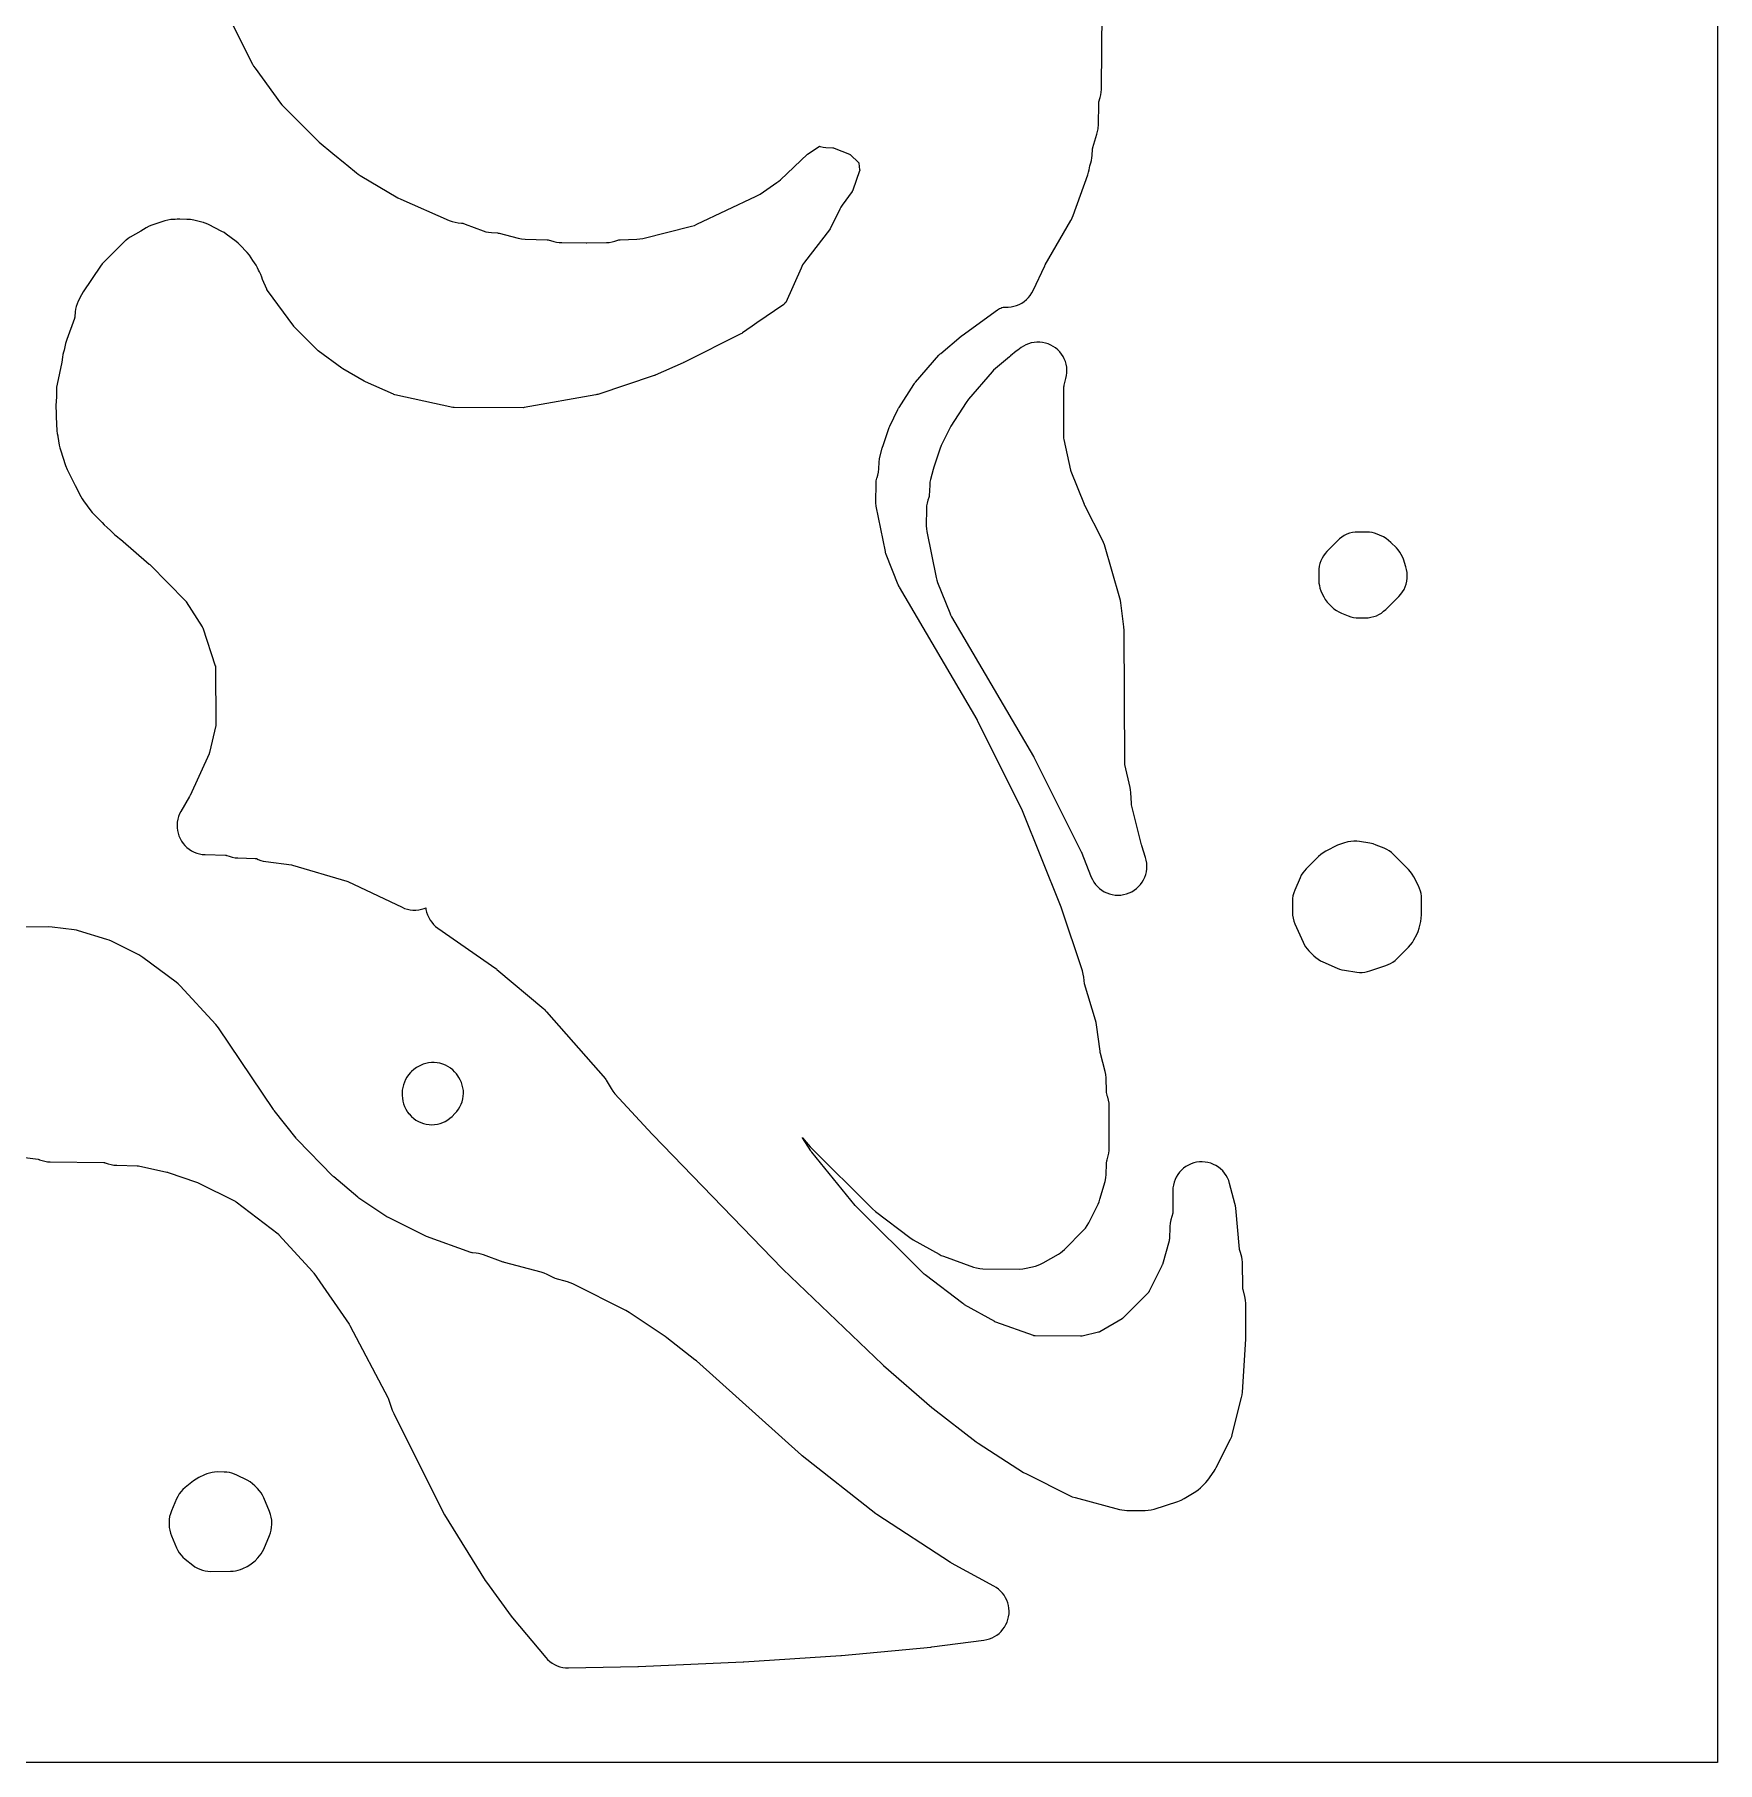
# Model space of a CAD drawing. Header units: millimetres. Extents: x 0 to 300, y 0 to 300.
# Drawn here: x 154.4 to 300, y 0 to 149.5 of the extents above; entities that cross this region are included whole.
import ezdxf

# ---------------------------------------------------------------- set-up
doc = ezdxf.new("R2010")
doc.units = ezdxf.units.MM
doc.layers.add('CUT', color=7, linetype='CONTINUOUS')

msp = doc.modelspace()

# ---------------------------------------------------------------- linework, layer by layer
at = {"layer": 'CUT'}
for points in [[(0, 0.0614), (0, 299.9386), (0.0029, 299.9971), (0.0614, 300), (299.9341, 300), (299.9926, 299.9971), (299.9954, 299.9386), (299.9954, 0.0614), (299.9926, 0.0029), (299.9341, 0), (0.0614, 0), (0.0029, 0.0029)], [(232.3977, 102.5276), (232.4524, 102.3075), (232.5269, 102.0931), (233.5712, 99.478), (233.6471, 99.3068), (233.7356, 99.1418), (240.8187, 87.0463), (240.8386, 87.011), (240.8572, 86.9752), (244.8914, 78.9084), (244.9132, 78.8624), (244.9331, 78.8155), (245.8147, 76.6117), (245.9179, 76.3868), (246.0428, 76.1732), (246.1882, 75.973), (246.3527, 75.7881), (246.5347, 75.6204), (246.7323, 75.4715), (246.9437, 75.3429), (247.1668, 75.2358), (247.3994, 75.1513), (247.6392, 75.0902), (247.8838, 75.0531), (248.131, 75.0404), (248.3782, 75.0521), (248.623, 75.0883), (248.863, 75.1484), (249.0959, 75.232), (249.3194, 75.3382), (249.5313, 75.466), (249.7295, 75.6141), (249.9121, 75.7811), (250.0774, 75.9653), (250.2236, 76.165), (250.3493, 76.3781), (250.4534, 76.6026), (250.5347, 76.8363), (250.5926, 77.0769), (250.6263, 77.3221), (250.6357, 77.5694), (250.6206, 77.8163), (250.5811, 78.0606), (250.5177, 78.2998), (250.1957, 79.3096), (250.1843, 79.3475), (250.1741, 79.3858), (249.308, 82.8647), (249.3037, 82.884), (249.2919, 82.9651), (249.2905, 82.9849), (249.2487, 83.9191), (249.2279, 84.148), (249.1861, 84.374), (248.7269, 86.347), (248.7225, 86.3688), (248.7118, 86.4602), (248.7111, 86.4824), (248.6561, 97.9594), (248.6379, 98.2493), (248.3834, 100.3414), (248.3504, 100.5437), (248.3008, 100.7426), (246.9518, 105.3462), (246.8767, 105.5644), (246.7819, 105.7748), (245.2721, 108.749), (245.2487, 108.7978), (245.2275, 108.8476), (244.0798, 111.7102), (244.0779, 111.7154), (244.0536, 111.7929), (244.0491, 111.8115), (243.467, 114.4645), (243.4629, 114.4857), (243.4534, 114.5748), (243.4528, 114.5964), (243.4615, 119.0624), (243.4619, 119.0794), (243.4649, 119.1144), (243.471, 119.1492), (243.4749, 119.1653), (243.6325, 119.761), (243.6836, 120.0012), (243.7109, 120.2453), (243.7141, 120.4908), (243.6932, 120.7355), (243.6483, 120.9769), (243.5801, 121.2128), (243.489, 121.4409), (243.3759, 121.6589), (243.242, 121.8647), (243.0886, 122.0565), (242.9171, 122.2322), (242.7292, 122.3903), (242.5266, 122.5292), (242.3115, 122.6476), (242.0857, 122.7442), (241.8516, 122.8183), (241.6113, 122.869), (241.3672, 122.8959), (241.1217, 122.8987), (240.877, 122.8775), (240.6356, 122.8323), (240.3998, 122.7636), (240.1719, 122.6722), (239.9541, 122.5588), (239.7484, 122.4246), (239.4545, 122.2115), (239.3204, 122.1072), (238.8332, 121.7009), (238.8225, 121.6919), (238.8206, 121.6903), (238.8174, 121.6876), (238.807, 121.6789), (238.7519, 121.633), (237.529, 120.613), (237.3768, 120.475), (237.2364, 120.3251), (235.2063, 117.9689), (234.9938, 117.6836), (233.6823, 115.632), (233.5484, 115.395), (232.8389, 113.9626), (232.7088, 113.6474), (232.1865, 112.0889), (232.1289, 111.8901), (231.9122, 111.0065), (231.8657, 110.7667), (231.8427, 110.5236), (231.8009, 109.5962), (231.7997, 109.5788), (231.7949, 109.543), (231.7841, 109.509), (231.7776, 109.4926), (231.7559, 109.4409), (231.6728, 109.2121), (231.6123, 108.9763), (231.575, 108.7358), (231.5613, 108.4928), (231.5499, 107.0136), (231.5612, 106.7565), (231.5989, 106.5018)], [(265.5209, 102.0547), (265.5541, 101.8287), (265.6078, 101.6067), (265.6816, 101.3905), (265.7747, 101.1819), (265.934, 100.8653), (266.0688, 100.6299), (266.2283, 100.4105), (266.4107, 100.2097), (266.6324, 99.9908), (266.8207, 99.8227), (267.0249, 99.6745), (267.2431, 99.5476), (267.473, 99.4434), (268.0556, 99.2139), (268.2765, 99.1386), (268.5034, 99.0843), (268.7344, 99.0513), (268.9675, 99.04), (269.5299, 99.0391), (269.775, 99.0507), (270.0178, 99.0863), (270.2559, 99.1455), (270.487, 99.2278), (270.709, 99.3323), (270.9196, 99.4581), (271.1169, 99.6039), (271.299, 99.7684), (272.4309, 100.8965), (272.5999, 101.0829), (272.7494, 101.2853), (272.8777, 101.5017), (272.9837, 101.7299), (273.0662, 101.9676), (273.1243, 102.2124), (273.1576, 102.4617), (273.1656, 102.7132), (273.1484, 102.9642), (273.1059, 103.2122), (273.0388, 103.4547), (272.8201, 104.1137), (272.7376, 104.3285), (272.6358, 104.5349), (272.5154, 104.7309), (272.3775, 104.9151), (272.2233, 105.0858), (271.7514, 105.5621), (271.5489, 105.7453), (271.3276, 105.9054), (271.0902, 106.0403), (270.7657, 106.2019), (270.5552, 106.2949), (270.3371, 106.3682), (270.1131, 106.4211), (269.8853, 106.4532), (269.6554, 106.4642), (268.91, 106.4655), (268.661, 106.4535), (268.4145, 106.4168), (268.1729, 106.3558), (267.9386, 106.2709), (267.7139, 106.1632), (267.501, 106.0337), (267.302, 105.8835), (267.1191, 105.7144), (266.2153, 104.7911), (266.0528, 104.608), (265.909, 104.4099), (265.7853, 104.1987), (265.6828, 103.9764), (265.6026, 103.7451), (265.5453, 103.5071), (265.5117, 103.2646), (265.5018, 103.02), (265.5084, 102.2828)], [(264.1417, 70.9774), (264.2421, 70.7762), (264.3601, 70.5849), (264.4949, 70.405), (264.6452, 70.2379), (265.0749, 69.8015), (265.2492, 69.6406), (265.4379, 69.4969), (265.6394, 69.3717), (265.8518, 69.2662), (267.0842, 68.7255), (267.2942, 68.6444), (267.5107, 68.5825), (267.7319, 68.5404), (268.7828, 68.3889), (269.0147, 68.3664), (269.2478, 68.3656), (269.4799, 68.3865), (269.709, 68.429), (269.9332, 68.4926), (271.302, 68.9508), (271.5161, 69.0336), (271.7217, 69.1356), (271.9171, 69.2562), (272.1006, 69.3941), (272.2707, 69.5482), (273.2732, 70.5445), (273.4474, 70.7367), (273.6009, 70.9459), (273.7318, 71.1699), (273.9774, 71.6451), (274.097, 71.9143), (274.1841, 72.1957), (274.3216, 72.7545), (274.3759, 73.051), (274.394, 73.3519), (274.394, 74.7101), (274.383, 74.944), (274.3502, 75.1758), (274.2959, 75.4035), (274.2205, 75.6252), (274.1246, 75.8388), (273.725, 76.6285), (273.5936, 76.8574), (273.4387, 77.0712), (273.2621, 77.2675), (271.9696, 78.56), (271.7874, 78.7251), (271.5899, 78.8715), (271.3789, 78.9978), (271.1566, 79.1027), (270.4782, 79.383), (270.2104, 79.4763), (269.9337, 79.5386), (269.0398, 79.6873), (268.7844, 79.7164), (268.5274, 79.7191), (268.2715, 79.6954), (268.0193, 79.6455), (267.6504, 79.5527), (267.3842, 79.4696), (267.129, 79.3575), (266.1126, 78.8416), (265.8875, 78.7121), (265.677, 78.5601), (265.4834, 78.387), (264.4181, 77.3299), (264.2572, 77.1542), (264.1138, 76.9641), (263.989, 76.7611), (263.8842, 76.5472), (263.4257, 75.4865), (263.3361, 75.246), (263.2716, 74.9976), (263.233, 74.7439), (263.2205, 74.4875), (263.2231, 73.5693), (263.2373, 73.3104), (263.2782, 73.0543), (263.3454, 72.8039), (263.4382, 72.5618)], [(186.7928, 56.1227), (186.796, 56.1193), (186.8008, 56.113), (186.969, 55.9326), (187.0158, 55.8871), (187.1975, 55.727), (187.3939, 55.5851), (187.6031, 55.463), (187.8231, 55.3617), (188.0519, 55.2821), (188.2873, 55.225), (188.5272, 55.191), (188.7692, 55.1804), (189.0111, 55.1933), (189.2506, 55.2295), (189.4855, 55.2887), (189.7135, 55.3703), (189.9326, 55.4737), (190.1407, 55.5978), (190.3357, 55.7414), (190.516, 55.9032), (190.5165, 55.9037), (190.7614, 56.146), (190.7618, 56.1464), (190.926, 56.3254), (191.072, 56.5195), (191.1985, 56.7269), (191.3042, 56.9455), (191.3883, 57.1734), (191.4498, 57.4084), (191.4883, 57.6483), (191.5033, 57.8907), (191.4947, 58.1335), (191.4625, 58.3742), (191.4072, 58.6107), (191.3292, 58.8408), (191.2292, 59.0621), (191.1082, 59.2728), (191.0273, 59.3989), (190.8928, 59.5887), (190.7412, 59.7651), (190.5739, 59.9268), (190.3923, 60.0721), (190.3913, 60.0728), (190.3642, 60.0925), (190.1571, 60.2279), (189.9377, 60.3421), (189.708, 60.4341), (189.4704, 60.5029), (189.2271, 60.5479), (188.9806, 60.5687), (188.7332, 60.5649), (188.4874, 60.5368), (188.2456, 60.4845), (188.0101, 60.4085), (187.7834, 60.3096), (187.6845, 60.2606), (187.4446, 60.1246), (187.2212, 59.963), (187.0169, 59.7779), (186.93, 59.6899), (186.9265, 59.6863), (186.763, 59.5037), (186.6182, 59.306), (186.4935, 59.095), (186.39, 58.8728), (186.3087, 58.6416), (186.2505, 58.4035), (186.2159, 58.1609), (186.2052, 57.916), (186.2063, 57.7181), (186.2199, 57.4708), (186.2579, 57.2261), (186.3199, 56.9863), (186.4054, 56.7538), (186.5134, 56.531), (186.643, 56.3199), (186.6507, 56.3098), (186.6511, 56.309), (186.6738, 56.2793)], [(167.4242, 17.6032), (168.0809, 17.0802), (168.2762, 16.9394), (168.4843, 16.8181), (168.703, 16.7173), (168.9304, 16.6381), (169.1643, 16.5811), (169.4027, 16.5468), (169.6432, 16.5357), (171.3415, 16.539), (171.5668, 16.5496), (171.7901, 16.5804), (172.0098, 16.6313), (172.224, 16.7017), (172.431, 16.7912), (172.7868, 16.9644), (173.033, 17.1019), (173.2621, 17.2663), (173.4712, 17.4554), (173.7046, 17.6917), (173.8614, 17.8661), (174.0012, 18.0545), (174.1227, 18.2551), (174.2249, 18.4662), (174.7236, 19.6334), (174.8092, 19.8647), (174.8716, 20.1032), (174.9102, 20.3468), (174.9246, 20.5929), (174.9257, 20.7094), (174.9151, 20.9633), (174.8787, 21.2149), (174.8171, 21.4614), (174.7307, 21.7004), (174.2253, 22.9037), (174.1226, 23.1188), (173.9999, 23.3231), (173.8583, 23.5149), (173.699, 23.6923), (173.46, 23.9343), (173.2589, 24.1169), (173.0392, 24.2766), (172.8035, 24.4115), (171.9054, 24.8626), (171.6958, 24.9561), (171.4785, 25.03), (171.2553, 25.0837), (171.0281, 25.1166), (170.7989, 25.1286), (170.2063, 25.1323), (169.9779, 25.1233), (169.7512, 25.0934), (169.5282, 25.043), (169.3108, 24.9724), (169.1007, 24.8822), (168.6217, 24.6501), (168.3801, 24.5162), (168.1549, 24.3564), (167.4257, 23.776), (167.2403, 23.6129), (167.0719, 23.4322), (166.9222, 23.2359), (166.7925, 23.0257), (166.6843, 22.8037), (166.2372, 21.7593), (166.1492, 21.5209), (166.0859, 21.2747), (166.0478, 21.0234), (166.0355, 20.7696), (166.036, 20.5915), (166.0492, 20.3401), (166.0877, 20.0913), (166.1511, 19.8476), (166.2386, 19.6115), (166.6844, 18.5728), (166.7926, 18.3515), (166.922, 18.1419), (167.0714, 17.9461), (167.2393, 17.766)]]:
    msp.add_lwpolyline(points, close=True, dxfattribs=at)
for points in [[(170.8412, 151.7708), (173.2515, 146.9494), (173.3533, 146.7655), (173.4703, 146.5908), (175.6786, 143.5736), (175.7995, 143.4212), (175.9318, 143.2788), (178.6174, 140.604), (178.8639, 140.3585), (179.0333, 140.2046), (180.212, 139.2283), (181.2784, 138.345), (181.4054, 138.2398), (182.2392, 137.5492), (182.3966, 137.429), (182.5631, 137.3216), (185.8275, 135.3946), (186.0977, 135.2565), (190.2803, 133.4298), (190.5247, 133.3379), (190.7774, 133.2721), (191.0356, 133.2329), (191.3436, 133.2025), (191.3604, 133.2005), (191.3948, 133.1941), (191.4288, 133.1848), (191.4443, 133.1794), (191.6419, 133.1064), (193.2142, 132.5255), (193.4464, 132.4523), (193.6846, 132.4021), (193.9267, 132.3752), (194.4653, 132.342), (194.4847, 132.3403), (194.5643, 132.3275), (194.5832, 132.323), (196.2483, 131.8843), (196.537, 131.8262), (196.8306, 131.8025), (198.7432, 131.7606), (198.7602, 131.7599), (198.7955, 131.7561), (198.8305, 131.7492), (198.8466, 131.7449), (199.3375, 131.6033), (199.5583, 131.5504), (199.783, 131.5177), (200.0098, 131.5055), (202.1195, 131.4882), (202.1682, 131.4883), (203.8674, 131.5076), (204.1198, 131.5232), (204.3693, 131.5643), (204.6135, 131.6304), (204.9443, 131.7382), (204.9623, 131.7436), (205.0002, 131.7521), (205.0387, 131.7569), (205.0574, 131.7579), (206.4974, 131.8026), (206.7628, 131.8251), (207.0244, 131.8756), (211.2419, 132.9267), (211.4799, 132.9988), (211.7096, 133.0941), (216.8319, 135.5261), (217.0001, 135.6139), (217.1611, 135.7143), (218.6274, 136.7069), (218.7864, 136.824), (218.9357, 136.9533), (221.2786, 139.1497), (221.291, 139.1609), (221.3449, 139.2036), (221.3586, 139.2131), (222.2665, 139.8158), (222.3191, 139.8471), (222.3743, 139.8321), (222.6144, 139.7792), (222.8586, 139.7503), (223.463, 139.7086), (223.4823, 139.7067), (223.5234, 139.6996), (223.5636, 139.6882), (223.5818, 139.6815), (224.9156, 139.1501), (224.9323, 139.143), (224.9668, 139.1252), (224.9973, 139.1011), (225.0107, 139.0889), (225.6599, 138.4654), (225.6724, 138.4528), (225.6973, 138.4238), (225.706, 138.3867), (225.7088, 138.3691), (225.7835, 137.8151), (225.7855, 137.7975), (225.787, 137.7595), (225.7778, 137.7227), (225.7723, 137.7059), (225.1852, 136.0408), (225.1789, 136.0243), (225.1629, 135.9898), (225.1437, 135.9568), (225.1338, 135.9422), (224.2735, 134.7407), (224.1615, 134.57), (224.0639, 134.3908), (223.2347, 132.7092), (223.226, 132.6925), (223.1829, 132.6234), (223.1717, 132.6082), (221.0205, 129.8282), (220.8486, 129.5756), (220.7088, 129.3039), (219.403, 126.332), (219.3745, 126.306), (219.2884, 126.2278), (219.2431, 126.1866), (219.2115, 126.1578), (216.8922, 124.5544), (216.278, 124.1489), (216.1281, 124.0418), (216.0166, 123.949), (215.6494, 123.6952), (215.5796, 123.6504), (215.5069, 123.6106), (210.5821, 121.1355), (210.5544, 121.122), (210.5263, 121.1092), (208.1015, 120.0439), (208.0508, 120.023), (207.9991, 120.0044), (203.1261, 118.3794), (203.043, 118.355), (202.9583, 118.3367), (196.7681, 117.2332), (196.7515, 117.2306), (196.6793, 117.2243), (196.6625, 117.2239), (190.7126, 117.2354), (190.6925, 117.236), (190.6063, 117.2454), (190.5866, 117.2491), (185.5792, 118.3457), (185.561, 118.3502), (185.4839, 118.3753), (185.4666, 118.3825), (183.0328, 119.4555), (182.9738, 119.4834), (182.9165, 119.5146), (181.0815, 120.5767), (181.0267, 120.6105), (180.9737, 120.6471), (178.9394, 122.139), (178.9355, 122.142), (178.8784, 122.1907), (178.8661, 122.2025), (176.8749, 124.2055), (176.8717, 124.2089), (176.8251, 124.2629), (176.8151, 124.2757), (174.551, 127.3512), (174.5389, 127.3685), (174.4934, 127.4476), (174.4845, 127.4667), (174.111, 128.3263), (174.0591, 128.5122), (173.9667, 128.7479), (173.8509, 128.973), (173.7682, 129.1154), (173.6796, 129.3193), (173.567, 129.5464), (173.4318, 129.761), (173.2837, 129.9505), (173.1459, 130.1879), (172.9849, 130.4316), (172.7965, 130.6548), (172.1603, 131.3248), (172.008, 131.4721), (171.8438, 131.606), (170.978, 132.2529), (170.7977, 132.3758), (170.6073, 132.4824), (169.4453, 133.0684), (169.2584, 133.1532), (169.0651, 133.2224), (169.0177, 133.2351), (168.9824, 133.2491), (168.7501, 133.3157), (168.1764, 133.4508), (167.8868, 133.5012), (167.6076, 133.5165), (167.5687, 133.5194), (166.9746, 133.5362), (166.7379, 133.5317), (166.5744, 133.513), (166.4526, 133.5125), (166.1921, 133.4978), (165.9345, 133.4561), (165.6827, 133.3877), (164.5567, 133.0178), (164.3016, 132.9182), (164.059, 132.7913), (163.5842, 132.509), (162.6735, 131.9776), (162.4923, 131.8611), (162.3218, 131.7295), (162.315, 131.7232), (162.2651, 131.6845), (162.1125, 131.5439), (160.4151, 129.8457), (160.2549, 129.6694), (160.1122, 129.4786), (158.6089, 127.2552), (158.4477, 126.9805), (158.1796, 126.4489), (158.0805, 126.2257), (158.0035, 125.9938), (157.9496, 125.7556), (157.9192, 125.5132), (157.8856, 125.0733), (157.8833, 125.0509), (157.8664, 124.966), (157.8607, 124.9491), (157.1861, 123.1249), (157.1286, 122.9497), (157.0841, 122.7707), (156.9635, 122.1951), (156.9079, 122.0251), (156.8498, 121.817), (156.8098, 121.6048), (156.7445, 121.1503), (156.3471, 119.2545), (156.3064, 118.9914), (156.294, 118.7255), (156.2984, 118.0488), (156.2764, 117.8964), (156.2556, 117.6931), (156.2515, 117.4887), (156.2887, 115.6958), (156.3187, 115.3585), (156.3258, 115.2131), (156.3544, 115.0018), (156.4008, 114.7938), (156.4179, 114.7303), (156.5384, 113.9678), (156.5794, 113.7641), (156.6371, 113.5644), (157.0884, 112.2164), (157.2253, 111.8875), (157.9212, 110.5026), (158.4053, 109.5342), (158.5131, 109.3406), (158.6375, 109.1573), (159.2755, 108.3021), (159.396, 108.1528), (159.5276, 108.0132), (160.2551, 107.2987), (160.424, 107.103), (160.6805, 106.8464), (160.9752, 106.5914), (161.353, 106.2203), (161.5611, 106.0374), (161.7882, 105.8787), (161.8263, 105.8551), (164.3268, 103.6919), (164.3625, 103.6597), (164.3969, 103.626), (167.4465, 100.5243), (167.4598, 100.51), (167.5124, 100.444), (167.5233, 100.4278), (168.9006, 98.2747), (168.9032, 98.2703), (168.9265, 98.2267), (168.9365, 98.2032), (168.9443, 98.1816), (170.0336, 94.8944), (170.0392, 94.8756), (170.0482, 94.8345), (170.0529, 94.7925), (170.0536, 94.773), (170.0869, 89.8503), (170.0864, 89.8281), (170.0758, 89.7331), (170.0714, 89.7114), (169.5307, 87.393), (169.526, 87.3748), (169.4998, 87.2981), (169.4925, 87.2808), (167.8479, 83.6826), (167.824, 83.6333), (167.7978, 83.5851), (167.0595, 82.2978), (166.9481, 82.0794), (166.8586, 81.8511), (166.7919, 81.6151), (166.7487, 81.3738), (166.7293, 81.1294), (166.7339, 80.8842), (166.7626, 80.6407), (166.8149, 80.4011), (166.8905, 80.1679), (166.9885, 79.9431), (167.1081, 79.7291), (167.2481, 79.5278), (167.4071, 79.3412), (167.5837, 79.171), (167.7761, 79.019), (167.9824, 78.8865), (168.2007, 78.7749), (168.4289, 78.6852), (168.6648, 78.6183), (168.9061, 78.5749), (169.1505, 78.5552), (170.915, 78.5004), (170.934, 78.4994), (170.9748, 78.4939), (171.0148, 78.4844), (171.033, 78.4785), (171.238, 78.4068), (171.486, 78.3343), (171.7402, 78.2877), (171.9978, 78.2676), (173.478, 78.2289), (173.4955, 78.2281), (173.5329, 78.2236), (173.5688, 78.2122), (173.5851, 78.2058), (173.7526, 78.135), (173.9638, 78.0567), (174.1813, 77.9978), (174.4031, 77.9587), (176.625, 77.6695), (176.6299, 77.6687), (176.704, 77.6534), (176.7206, 77.649), (181.4124, 76.2686), (181.4172, 76.2671), (181.4893, 76.2398), (181.5053, 76.2326), (186.1896, 73.9932), (186.4168, 73.8981), (186.6522, 73.8257), (186.8936, 73.7769), (187.1386, 73.7521), (187.3849, 73.7515), (187.63, 73.7751), (187.8716, 73.8227), (188.1074, 73.8939), (188.2414, 73.9492), (188.2617, 73.7964), (188.3172, 73.559), (188.3956, 73.3281), (188.4961, 73.106), (188.6178, 72.8947), (188.7594, 72.6963), (188.9198, 72.5126), (189.0972, 72.3454), (189.2901, 72.1963), (194.3141, 68.6902), (194.358, 68.658), (194.4004, 68.6239), (198.4524, 65.2064), (198.4958, 65.1662), (198.5351, 65.122), (198.6148, 65.0236), (198.6819, 64.9441), (203.7863, 59.1467), (203.7991, 59.1314), (203.847, 59.0646), (203.8573, 59.0476), (204.2798, 58.3131), (204.4307, 58.0813), (204.6063, 57.8676), (207.8372, 54.3528), (207.8818, 54.3055), (219.0835, 42.7379), (219.1487, 42.6731), (227.7486, 34.4221), (227.8453, 34.334), (232.0286, 30.7212), (232.1339, 30.635), (235.8731, 27.7455), (236.0472, 27.6225), (239.9679, 25.0948), (240.2048, 24.9598), (243.938, 23.0939), (244.1721, 22.9915), (244.4154, 22.9136), (248.2673, 21.8929), (248.4743, 21.8473), (248.6844, 21.8195), (248.8962, 21.8095), (250.4822, 21.8022), (250.7446, 21.8148), (251.0043, 21.8549), (251.2583, 21.922), (253.3158, 22.5829), (253.595, 22.6915), (253.8593, 22.8327), (254.8637, 23.4494), (255.0754, 23.5949), (255.271, 23.7614), (255.5661, 24.0398), (255.7397, 24.2207), (255.8942, 24.4182), (256.44, 25.1928), (256.5417, 25.3491), (256.6314, 25.5126), (257.8605, 27.9647), (257.9696, 28.216), (258.0506, 28.4778), (258.83, 31.5908), (258.8747, 31.8109), (258.8995, 32.0341), (259.2008, 36.6222), (259.2061, 36.801), (259.1887, 39.6977), (259.1681, 40.0035), (259.1102, 40.3045), (258.9513, 40.9234), (258.9462, 40.9462), (258.9333, 41.0421), (258.9322, 41.0654), (258.8971, 43.288), (258.8842, 43.5052), (258.8524, 43.7205), (258.8021, 43.9322), (258.7335, 44.1387), (258.6695, 44.3069), (258.6634, 44.3239), (258.6533, 44.3601), (258.6465, 44.3972), (258.6445, 44.4146), (258.3242, 47.9599), (258.2964, 48.1685), (258.2512, 48.374), (257.7931, 50.1065), (257.7177, 50.3434), (257.6191, 50.5716), (257.4983, 50.7889), (257.3566, 50.9932), (257.1953, 51.1823), (257.0159, 51.3545), (256.8204, 51.508), (256.6106, 51.6414), (256.3886, 51.7532), (256.1565, 51.8425), (255.9168, 51.9082), (255.6717, 51.9499), (255.4237, 51.9669), (255.1752, 51.9593), (254.9287, 51.927), (254.6866, 51.8704), (254.4513, 51.79), (254.2252, 51.6867), (254.0105, 51.5614), (253.8093, 51.4154), (253.6235, 51.2501), (253.4551, 51.0672), (253.3057, 50.8685), (253.1768, 50.656), (253.0696, 50.4317), (252.9853, 50.1978), (252.9245, 49.9567), (252.8881, 49.7108), (252.8762, 49.4625), (252.8798, 47.6468), (252.8794, 47.6288), (252.876, 47.5914), (252.8693, 47.5544), (252.8649, 47.5374), (252.704, 46.9592), (252.6416, 46.6699), (252.6139, 46.3753), (252.5758, 45.2764), (252.5743, 45.2525), (252.559, 45.1548), (252.5532, 45.1316), (251.9725, 43.0773), (251.9669, 43.0593), (251.9389, 42.987), (251.9309, 42.9701), (250.8327, 40.7758), (250.8229, 40.7574), (250.7997, 40.7211), (250.7728, 40.6875), (250.7585, 40.6723), (248.5738, 38.4627), (248.5613, 38.4506), (248.5336, 38.4271), (248.5038, 38.4061), (248.4893, 38.3973), (246.5487, 37.2694), (246.5318, 37.2601), (246.4956, 37.2435), (246.4579, 37.2305), (246.4392, 37.2256), (245.0409, 36.8916), (245.0173, 36.8867), (244.9179, 36.8755), (244.8938, 36.875), (240.9561, 36.9107), (240.934, 36.9115), (240.8887, 36.917), (240.8443, 36.9275), (240.8233, 36.9343), (237.569, 38.0999), (237.5534, 38.1058), (237.4908, 38.1344), (237.4761, 38.1422), (234.8663, 39.6059), (234.7931, 39.6504), (234.7231, 39.6999), (231.4382, 42.2038), (231.3763, 42.2543), (231.3178, 42.3087), (225.4874, 48.0986), (225.4427, 48.1453), (225.4006, 48.1943), (221.6366, 52.8175), (221.595, 52.8716), (221.5565, 52.9279), (220.8425, 54.0372), (220.8263, 54.0655), (220.848, 54.0412), (221.3212, 53.46), (221.4984, 53.2645), (226.9063, 47.8942), (227.1524, 47.6798), (230.118, 45.4193), (230.4106, 45.2271), (232.6591, 43.9661), (232.8454, 43.8716), (233.039, 43.793), (235.632, 42.8643), (235.8994, 42.7851), (236.174, 42.7361), (236.4523, 42.718), (239.5876, 42.6896), (239.8914, 42.7054), (240.1911, 42.7579), (240.9835, 42.9472), (241.2171, 43.0151), (241.4429, 43.1055), (241.6589, 43.2173), (242.9837, 43.9873), (243.1692, 44.1063), (243.3435, 44.2412), (243.5053, 44.391), (245.139, 46.0433), (245.3138, 46.2398), (245.467, 46.4535), (245.5969, 46.6822), (246.4046, 48.2961), (246.5, 48.5115), (246.5747, 48.7349), (247.0119, 50.2813), (247.0762, 50.5753), (247.1046, 50.8748), (247.1364, 51.7921), (247.1412, 51.866), (247.1434, 51.8893), (247.1659, 52.0355), (247.1708, 52.0584), (247.1886, 52.1302), (247.2922, 52.5024), (247.3432, 52.7245), (247.3738, 52.9502), (247.3838, 53.1778), (247.3767, 56.7673), (247.3621, 57.0327), (247.3193, 57.2951), (247.2489, 57.5515), (247.2092, 57.6709), (247.1915, 57.7289), (247.1863, 57.7475), (247.1606, 57.8603), (247.1459, 57.9751), (247.1444, 57.9943), (247.1412, 58.0549), (247.106, 59.2368), (247.0815, 59.5193), (247.0252, 59.7972), (246.6205, 61.3388), (246.6027, 61.4165), (246.5903, 61.4803), (246.5775, 61.5589), (246.2812, 63.838), (246.2467, 64.0387), (246.1961, 64.2359), (245.2494, 67.3825), (245.2331, 67.4418), (245.2284, 67.4607), (245.2048, 67.5813), (245.202, 67.6006), (245.1946, 67.6616), (245.168, 67.9392), (245.1252, 68.2187), (245.051, 68.4915), (243.2095, 74.0148), (243.159, 74.1527), (239.8808, 82.3467), (239.7957, 82.5363), (236.0207, 90.0848), (235.9421, 90.23), (229.223, 101.7038), (229.2001, 101.7447), (229.1931, 101.7578), (229.152, 101.8418), (229.146, 101.8554), (229.1278, 101.8986), (228.0824, 104.5165), (228.0626, 104.5696), (228.0566, 104.5866), (228.0243, 104.6953), (228.02, 104.7128), (228.0075, 104.7681), (227.216, 108.7063), (227.2049, 108.7697), (227.2019, 108.7899), (227.1897, 108.9179), (227.1888, 108.9383), (227.1876, 109.0027), (227.2007, 110.7106), (227.2027, 110.7714), (227.2038, 110.7907), (227.2159, 110.9061), (227.2382, 111.0143), (227.2724, 111.1252), (227.2894, 111.1719), (227.2879, 111.1725), (227.3596, 111.3901), (227.4162, 111.6573), (227.4434, 111.929), (227.4697, 112.5111), (227.4739, 112.572), (227.4757, 112.5913), (227.4931, 112.7121), (227.4968, 112.7311), (227.5099, 112.7908), (227.7426, 113.7393), (227.7559, 113.7893), (227.7677, 113.83), (227.7831, 113.8794), (228.2988, 115.4182), (228.3287, 115.4981), (228.3552, 115.5624), (228.3905, 115.6401), (229.0952, 117.0631), (229.1271, 117.1233), (229.1545, 117.1717), (229.1896, 117.2301), (230.4725, 119.2369), (230.523, 119.3101), (230.5664, 119.3684), (230.6221, 119.4378), (232.622, 121.7589), (232.6563, 121.7971), (232.6675, 121.809), (232.7406, 121.881), (232.7527, 121.8919), (232.7915, 121.9256), (234.5616, 123.4021), (234.5947, 123.4288), (234.6221, 123.4501), (234.6561, 123.4756), (237.7218, 125.698), (237.7724, 125.7328), (237.7887, 125.7434), (237.8898, 125.8025), (237.991, 125.849), (238.0964, 125.8854), (238.2048, 125.9113), (238.3152, 125.9264), (238.4322, 125.9308), (238.4824, 125.9302), (238.4824, 125.9322), (238.6297, 125.9306), (238.8773, 125.9526), (239.1215, 125.999), (239.3599, 126.0695), (239.5901, 126.1633), (239.8098, 126.2795), (240.0169, 126.417), (240.2093, 126.5743), (240.3852, 126.75), (240.5427, 126.9423), (240.6804, 127.1492), (240.7969, 127.3689), (241.7926, 129.4961), (241.815, 129.5415), (241.8394, 129.5859), (244.0577, 133.4353), (244.0715, 133.4591), (244.1746, 133.6582), (244.2594, 133.8657), (245.5158, 137.3793), (245.582, 137.5947), (245.6286, 137.815), (245.6856, 138.1613), (245.7704, 138.4159), (245.8297, 138.6232), (245.8709, 138.8348), (245.8937, 139.0491), (245.9275, 139.5874), (245.9296, 139.6098), (245.9473, 139.7053), (245.9533, 139.7269), (246.3146, 140.8848), (246.3739, 141.1121), (246.4116, 141.3439), (246.4153, 141.398), (246.424, 141.4543), (246.438, 141.6818), (246.4684, 143.5669), (246.4693, 143.587), (246.4775, 143.6535), (246.4792, 143.6622), (246.4854, 143.6856), (246.5999, 144.0791), (246.6539, 144.3027), (246.6872, 144.5303), (246.6986, 144.7462), (246.7102, 144.9307), (246.753, 151.4922)], [(152.4288, 52.4835), (154.7068, 52.1894), (154.7242, 52.1868), (154.761, 52.1784), (154.797, 52.1667), (154.8315, 52.1527), (155.0506, 52.0755), (155.2758, 52.019), (155.5054, 51.9836), (155.7372, 51.9697), (160.3907, 51.9069), (160.41, 51.9061), (160.4512, 51.9013), (160.4917, 51.8923), (160.5101, 51.8867), (160.7741, 51.7988), (161.0128, 51.7322), (161.2569, 51.6896), (161.504, 51.6714), (163.265, 51.6292), (163.283, 51.6283), (163.3603, 51.619), (163.378, 51.6156), (165.8368, 51.0769), (165.8991, 51.0615), (165.9604, 51.0427), (168.4073, 50.2229), (168.4859, 50.1934), (168.5622, 50.1585), (171.7417, 48.5665), (171.7574, 48.5582), (171.8222, 48.5176), (171.8366, 48.5072), (175.4625, 45.7361), (175.4757, 45.7256), (175.5294, 45.6763), (175.5411, 45.6641), (178.4632, 42.4566), (178.5148, 42.396), (178.5622, 42.3322), (181.6094, 37.9288), (181.6491, 37.8675), (181.6849, 37.8039), (184.9793, 31.519), (184.9814, 31.5148), (185.0101, 31.4494), (185.0157, 31.4342), (185.3471, 30.4814), (185.4727, 30.184), (189.7559, 21.6249), (189.8671, 21.4258), (193.3833, 15.7575), (193.4884, 15.6015), (195.6443, 12.6478), (195.7463, 12.5173), (198.6195, 9.0835), (198.7883, 8.9011), (198.9743, 8.7363), (199.1757, 8.5909), (199.3906, 8.4661), (199.6168, 8.3633), (199.8521, 8.2834), (200.0941, 8.2273), (200.3405, 8.1955), (200.5889, 8.1884), (206.5831, 8.3132), (206.6389, 8.315), (215.7022, 8.7064), (215.7566, 8.7094), (224.1461, 9.2552), (224.2173, 9.2609), (231.9363, 9.9851), (232.0273, 9.9953), (236.5379, 10.5858), (236.776, 10.6288), (237.0088, 10.6946), (237.2342, 10.7826), (237.45, 10.8919), (237.6542, 11.0216), (237.8449, 11.1705), (238.0204, 11.3371), (238.1789, 11.5198), (238.319, 11.7171), (238.4394, 11.9269), (238.539, 12.1474), (238.6168, 12.3765), (238.672, 12.6121), (238.7043, 12.8518), (238.7132, 13.0936), (238.6987, 13.3351), (238.6609, 13.5741), (238.6002, 13.8083), (238.5171, 14.0355), (238.4125, 14.2537), (238.2873, 14.4607), (238.1426, 14.6546), (237.9799, 14.8336), (237.8006, 14.9961), (237.6065, 15.1405), (237.3993, 15.2654), (233.7365, 17.2394), (233.6926, 17.2642), (233.6499, 17.2908), (227.2809, 21.4524), (227.238, 21.4818), (227.1964, 21.513), (220.8027, 26.5368), (220.7725, 26.5613), (220.7431, 26.5868), (211.6585, 34.7375), (211.5318, 34.8438), (209.0999, 36.7511), (208.9476, 36.8616), (205.8363, 38.9439), (205.5662, 39.1012), (200.9583, 41.4112), (200.7409, 41.5076), (200.5152, 41.5828), (199.4319, 41.8877), (199.4131, 41.8935), (199.3343, 41.9249), (199.3167, 41.9335), (198.7562, 42.2277), (198.4951, 42.3462), (198.2222, 42.4339), (195.0436, 43.2586), (194.9861, 43.2751), (194.9294, 43.2944), (193.2304, 43.9228), (193.0274, 43.9881), (192.8196, 44.036), (192.6085, 44.0659), (192.2883, 44.0975), (192.2655, 44.1004), (192.1685, 44.1222), (192.1466, 44.1293), (188.3108, 45.5014), (188.2438, 45.5277), (188.1786, 45.5579), (185.0056, 47.1467), (184.9393, 47.1826), (184.8753, 47.2226), (182.4639, 48.8401), (182.4095, 48.8788), (182.3574, 48.9205), (180.2964, 50.6663), (180.2552, 50.7029), (180.2157, 50.7414), (177.1124, 53.9065), (177.0685, 53.9538), (177.0273, 54.0033), (175.1287, 56.4129), (175.1021, 56.4481), (175.0767, 56.4842), (170.3092, 63.554), (170.1989, 63.705), (170.0776, 63.8474), (166.9993, 67.1989), (166.8316, 67.365), (166.6489, 67.5146), (163.7748, 69.6497), (163.5955, 69.7713), (163.4063, 69.8768), (161.0496, 71.0608), (160.8518, 71.1496), (160.6471, 71.221), (158.2075, 71.9546), (158.0132, 72.0046), (157.8155, 72.0388), (155.9341, 72.2878), (155.588, 72.3093), (152.8397, 72.2894)]]:
    msp.add_lwpolyline(points, dxfattribs=at)

doc.saveas('drawing.dxf')
